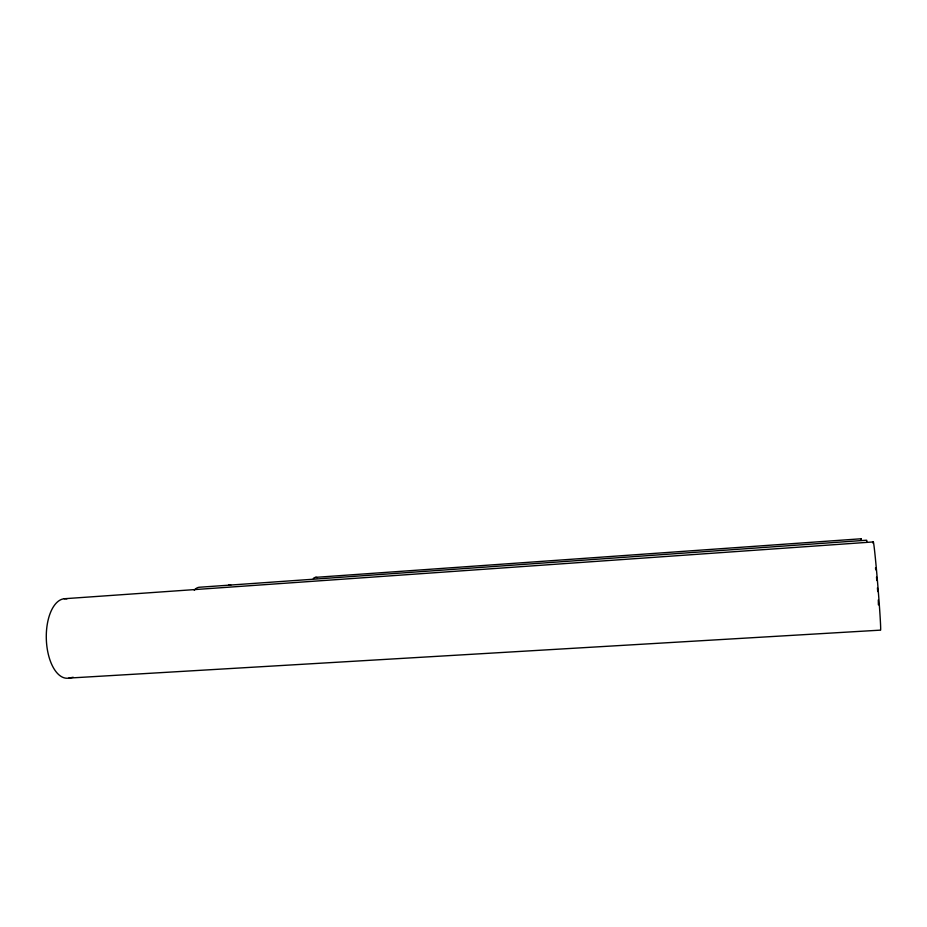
<?xml version="1.0" encoding="UTF-8"?>
<svg xmlns="http://www.w3.org/2000/svg" width="927" height="927" viewBox="0 0 927 927"><rect width="100%" height="100%" fill="white"/><g stroke="black" fill="none" stroke-linecap="round" stroke-linejoin="round"><path stroke-width="1.39" d="M315.597 577.359L861.137 538.772L861.137 540.453M878.402 604.891L878.298 599.931M66.906 598.865A39.791 19.815 88.2 0 0 46.304 638.576A39.791 19.815 88.2 0 0 68.922 678.077L73.187 677.266M866.919 541.472A35.829 0.637 85.3 0 0 866.652 540.209L199.293 587.255A32.816 13.511 87.3 0 0 194.253 590.209M64.311 598.738L873.28 541.936M68.922 678.077L880.465 630.14A44.299 0.962 85.3 0 0 877.521 581.855A44.299 0.962 85.3 0 0 873.141 543.349M861.137 538.772L861.334 539.781M875.494 567.845L875.76 569.838M876.502 577L876.815 580.499M877.44 587.869L877.73 591.565M313.326 578.471A26.825 9.038 86.8 0 1 317.185 577.637M228.621 584.763A31.309 12.294 87.2 0 1 230.777 585.053"/></g></svg>
